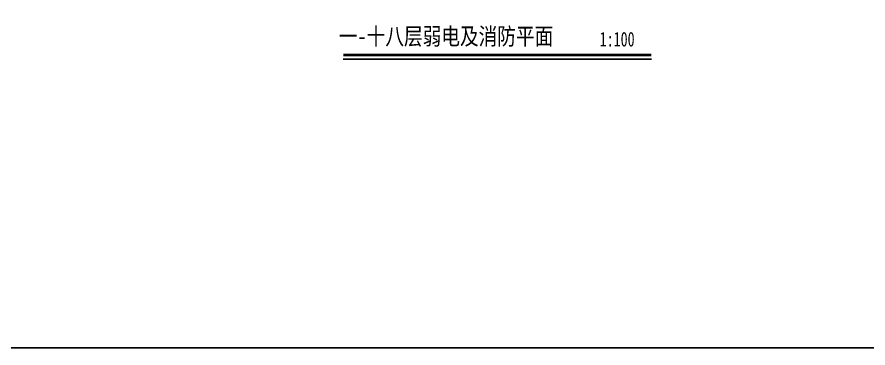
# Model space of a CAD drawing. Extents: x -170759 to 304867, y -311201 to 112352.
# Drawn here: x 200790 to 230652, y -84752 to -73130 of the extents above; entities that cross this region are included whole.
import ezdxf

# ---------------------------------------------------------------- set-up
doc = ezdxf.new("R2010")
doc.units = 0
doc.layers.get('0').update_dxf_attribs({"linetype": 'CONTINUOUS'})
doc.layers.add('TEXT', color=6, linetype='CONTINUOUS')
doc.styles.add('-黑体', font='SIMHEI.TTF', dxfattribs={"width": 0.8})
doc.styles.add('SONG', font='SimSun.ttf', dxfattribs={"height": 600})

msp = doc.modelspace()

# ---------------------------------------------------------------- linework, layer by layer
msp.add_lwpolyline([(175259.44966, -15197.21414), (273766.84157, -15197.21414), (273766.84157, -84751.63844), (175259.44966, -84751.63844)], close=True)
at = {"layer": 'TEXT', "color": 3}
msp.add_line((212239.63662, -74611.57874), (223052.99749, -74611.57874), dxfattribs=at)
at = {"layer": 'TEXT', "color": 3, "const_width": 96}
msp.add_lwpolyline([(212239.63662, -74461.81974), (223052.99749, -74461.81974)], dxfattribs=at)

# ---------------------------------------------------------------- texts
at = {"layer": 'TEXT', "color": 3, "ltscale": 1000, "style": 'SONG', "width": 0.8}
msp.add_text('一-十八层弱电及消防平面', height=600, dxfattribs=at).set_placement((212079.24673, -74106.22271))
at = {"layer": 'TEXT', "color": 3, "style": '-黑体', "width": 0.7}
msp.add_text('1:100', height=514.285714, dxfattribs=at).set_placement((221237.96747, -74165.20085))

doc.saveas('drawing.dxf')
